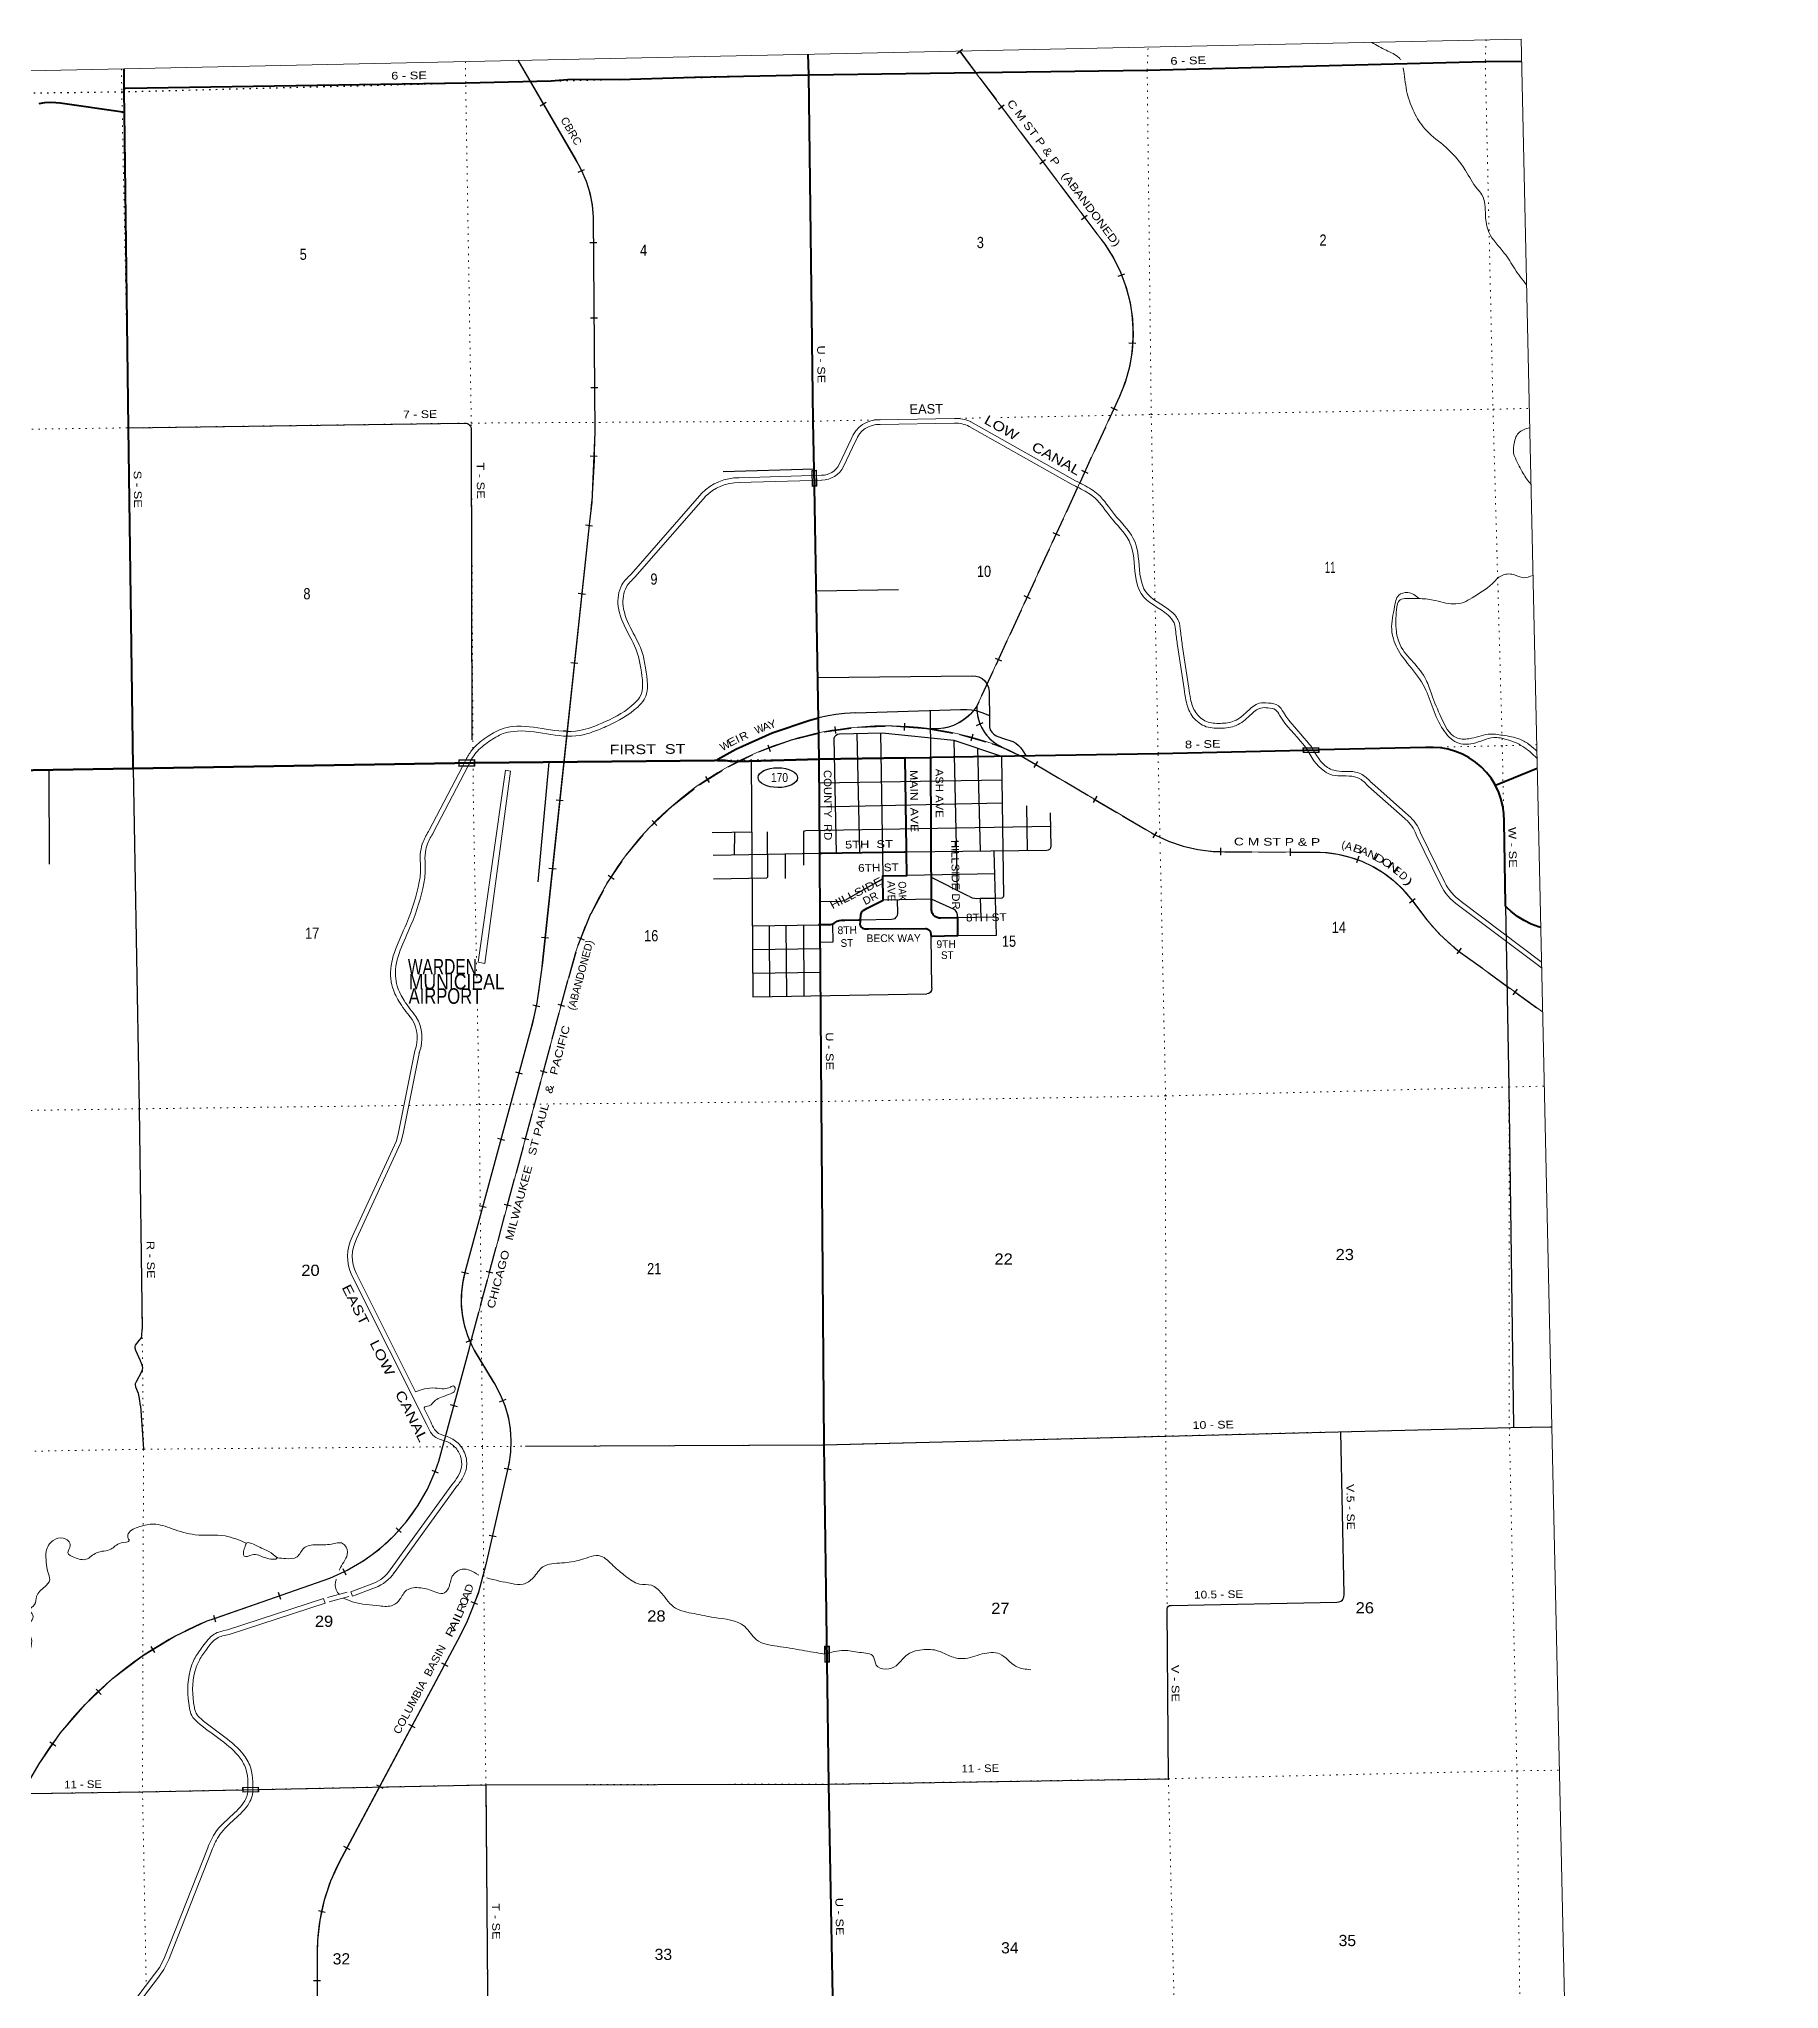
# Model space of a CAD drawing. Header units: feet. Extents: x 250644 to 505285, y -364975 to -177792.
# Drawn here: x 478097 to 505285, y -208247 to -177792 of the extents above; entities that cross this region are included whole.
import ezdxf
from ezdxf.enums import TextEntityAlignment as Align

# ---------------------------------------------------------------- set-up
doc = ezdxf.new("R2010")
doc.units = ezdxf.units.FT
doc.header["$LTSCALE"] = 70
doc.linetypes.add('DOTTED', pattern=[1.5, 0.3, -1.2])
doc.linetypes.add('LONG_DASHED', pattern=[7.5, 6, -1.5])
for name, color, linetype, lineweight in [('17', 7, 'Continuous', 25), ('23', 7, 'Continuous', 70), ('26', 7, 'Continuous', 40), ('29', 7, 'Continuous', 25), ('31', 7, 'Continuous', 13), ('34', 7, 'Continuous', 25), ('36', 7, 'Continuous', 13), ('39', 7, 'Continuous', 13), ('4', 7, 'Continuous', 13), ('59', 7, 'Continuous', 13), ('6', 7, 'DOTTED', 25), ('61', 7, 'Continuous', 13), ('63', 7, 'Continuous', 25), ('7', 7, 'DOTTED', 13)]:
    doc.layers.add(name, color=color, linetype=linetype, lineweight=lineweight)
for name, color, linetype in [('27', 7, 'Continuous'), ('30', 7, 'Continuous'), ('41', 7, 'Continuous')]:
    doc.layers.add(name, color=color, linetype=linetype)

msp = doc.modelspace()

# ---------------------------------------------------------------- linework, layer by layer
at = {"layer": '17'}
msp.add_ellipse((489641.3, -189328), major_axis=(309.24, -1), ratio=0.500121, dxfattribs=at)
at = {"layer": '23'}
msp.add_line((490287.31, -189040.78), (491629.63, -189018.32), dxfattribs=at)
for points in [[(479569.21, -189186.02), (484907.62, -189098.5), (488652.28, -189058.01), (488687.86, -189057.63)], [(488687.86, -189057.63), (488702.28, -189058.22), (488816.47, -189062.86), (488897.73, -189073.18), (488988.96, -189077.44), (489009.45, -189077.08), (490287.31, -189040.78)], [(472205.32, -189310.73), (472230.69, -189310.27), (474248.74, -189273.74), (479569.21, -189186.02)]]:
    msp.add_lwpolyline(points, dxfattribs=at)
at = {"layer": '26'}
for p, q in [((490128.39, -178351.57), (490115, -178031.05)), ((479429.25, -178562.58), (479430, -178257.05)), ((490287.31, -189040.78), (490213.68, -184779.03)), ((490297.28, -190509.43), (490287.31, -189040.78))]:
    msp.add_line(p, q, dxfattribs=at)
for points in [[(490128.39, -178351.57), (490136.42, -178351.41), (495413.01, -178276.93), (500696.16, -178143.83), (501260.81, -178138.22)], [(479429.25, -178562.58), (479455.8, -178562.17), (484764.69, -178478.77), (486100.5, -178443.59), (486415.24, -178420.67), (487165.92, -178422.4), (488172.62, -178394.71), (488342.13, -178387.79), (490128.39, -178351.57)], [(490213.95, -184779.49), (490196.41, -183760.99), (490128.39, -178351.62), (490128.39, -178351.57)], [(479432.99, -178938.08), (479429.07, -178638.69), (479429.25, -178562.58)], [(479432.99, -178938.08), (479407.53, -178934.49), (478428.78, -178796.49), (478362.2, -178787.17), (478273.07, -178782.94), (478184, -178788.06), (478095.94, -178802.46)], [(479569.21, -189186.02), (479568.87, -189161.02), (479497.39, -183865.42), (479432.99, -178938.08)], [(488687.86, -189057.63), (488702.28, -189040.7), (488985.56, -188883.61), (489551.25, -188628.1), (490140.55, -188433.12), (490275.88, -188393.77), (490275.87, -188393.32)], [(490931.33, -191548.88), (490925.49, -191612.14), (490927.46, -191639.24), (490940.83, -191660.52), (490965.03, -191676.42), (491000.08, -191687.96), (491058.92, -191691.62), (491949.31, -191685.58), (491958.45, -191686.28), (491967.47, -191687.94), (491976.26, -191690.53), (491984.74, -191694.02), (491992.8, -191698.38), (492000.36, -191703.56), (492007.34, -191709.51), (492013.67, -191716.14), (492019.26, -191723.41), (492024.06, -191731.22), (492028.02, -191739.48), (492028.95, -191741.81), (492033.03, -191776.88), (492035.93, -191801.87), (492060.48, -191801.51), (492431.36, -191796.09), (492456.39, -191795.73), (492455.95, -191768.74), (492452.25, -191541.36), (492451.84, -191516.27), (492426.84, -191516.72), (492188.49, -191520.98), (492187.44, -191521.07), (492173.56, -191521.46), (492159.72, -191520.4), (492146.06, -191517.9), (492132.74, -191513.99), (492119.9, -191508.7), (492107.68, -191502.1), (492096.22, -191494.26), (492085.64, -191485.26), (492076.06, -191475.21), (492067.58, -191464.21), (492060.3, -191452.39), (492054.3, -191439.87), (492049.63, -191426.79), (492046.36, -191413.29), (492044.52, -191399.53), (492032.84, -189029.16), (492013.31, -189011.66)], [(491629.63, -189018.32), (492007.72, -189011.76), (492013.31, -189011.66)], [(491650.3, -190482), (491649.76, -190443.57), (491629.63, -189018.32)], [(492013.31, -189011.66), (492057.72, -189010.89), (495583.57, -188949.66), (498098.98, -188895.41)], [(500852.06, -189445.21), (500849.03, -189438.96), (500786.53, -189338.58), (500713.87, -189245.28), (500631.86, -189160.09), (500541.4, -189083.94), (500443.47, -189017.66), (500339.14, -188961.98), (500229.57, -188917.51), (500115.96, -188884.73), (499999.53, -188864.01), (499881.59, -188855.58), (499763.4, -188859.52), (498098.98, -188895.41)], [(500852.06, -189445.21), (500881.7, -189433.27), (501509.07, -189180.54)], [(501562.88, -191666.44), (501526.05, -191655.88), (501411.08, -191614.17), (501301.1, -191560.68), (501197.32, -191495.98), (501100.86, -191420.79), (501037.8, -191360.02), (501013.74, -191336.84), (501010.38, -191310.93), (500989.52, -190010.77), (500989.61, -190006.6), (500985.67, -189888.42), (500969.39, -189771.29), (500940.97, -189656.51), (500900.7, -189545.32), (500852.06, -189445.21)], [(490295.29, -191624.47), (490304.67, -191599.47), (490297.28, -190509.43)], [(490297.28, -190509.43), (490332.33, -190508.77), (491269.98, -190491.08), (491294.69, -190490.3), (491627.29, -190484.79), (491650.3, -190482)], [(490931.33, -191548.88), (490931.42, -191547.87), (490937.59, -191469.95), (490956.14, -191425.25), (490987.77, -191395.58), (491035.41, -191367.29), (491287.12, -191239.81), (491287.97, -191239.8), (491281.42, -190863.59), (491655.58, -190856.31), (491650.46, -190493.57), (491650.3, -190482)], [(490295.29, -191624.47), (490320.29, -191624.01), (490404.23, -191622.48), (490464.54, -191619.27), (490503.1, -191610.38), (490523.85, -191599.5), (490538.68, -191589.61), (490568.75, -191572.07), (490602.42, -191561.39), (490637.72, -191554.73), (490687.96, -191553.73), (490906.33, -191549.38), (490931.33, -191548.88)], [(490411.25, -203144.73), (490364.32, -199750.24), (490323.58, -194386.5), (490305.01, -191649.47), (490295.29, -191624.47)], [(490667.41, -210417.46), (490573.49, -210044.59), (490562.74, -210005.08), (490536.95, -209875.92), (490524.81, -209744.77), (490437.54, -205046.61), (490411.25, -203144.73)]]:
    msp.add_lwpolyline(points, dxfattribs=at)
at = {"layer": '29'}
for p, q in [((479497.39, -183865.42), (484747.89, -183791.7)), ((484852.11, -183888.6), (484861.32, -188736.52)), ((488789.04, -184545.74), (490208.98, -184506.49)), ((490241.34, -186411.2), (491527.04, -186388.5)), ((490264.36, -187765.39), (492677.35, -187739.91)), ((490859.34, -188314.55), (492493.45, -188263.14)), ((492032.72, -189004.16), (492029.2, -188290.77)), ((492949.23, -188367.03), (492950.26, -188447.64)), ((490556.73, -190505.16), (490524.53, -188713.11)), ((490877.49, -188639.92), (490916.53, -190499.19)), ((491247.62, -188630.05), (491281.42, -190863.59)), ((492393.67, -188743.92), (492446.11, -191092.7)), ((486062.04, -189085.74), (485891.08, -190955.99)), ((492764.03, -188869.39), (492801.92, -190475.71)), ((490289.81, -189409.31), (493143.45, -189360.71)), ((490292.36, -189784.11), (493148.02, -189724.18)), ((493526.64, -189766.27), (493535.25, -190462.91)), ((493898.5, -189877.68), (493908.37, -190411.7)), ((489231.38, -190178.05), (488618.05, -190188.71)), ((488963.49, -190184.97), (488960.53, -190534.03)), ((489483.73, -190877.67), (489479.99, -190175.58)), ((488632.83, -190540.46), (490307.33, -190509.24)), ((489754.29, -190520.2), (489756.21, -190901.58)), ((488637.78, -190909.29), (489463.17, -190894.86)), ((491282.52, -190908.63), (490715.23, -191230.36)), ((493032.51, -190829.5), (491659.99, -190856.22)), ((491286.92, -191226.89), (491287.12, -191239.81)), ((492043.02, -191228.44), (491287.97, -191239.8)), ((492045.99, -191227.97), (492383.25, -191375.56)), ((492805.09, -191212.17), (493041.1, -191208.86)), ((492805.09, -191212.17), (492811.17, -191512.8)), ((490931.33, -191548.88), (491418.98, -191539.18)), ((493049.36, -191505.6), (492454.82, -191516.22)), ((489247.79, -191643.58), (490295.29, -191624.47)), ((489506.42, -191638.86), (489512.11, -192744.89)), ((489766.66, -191634.11), (489776.38, -192740.53)), ((490040.56, -191629.12), (490047.85, -192736.05)), ((492050.25, -192612.34), (492036.31, -191805.1)), ((489244.93, -192013.5), (490306.86, -191996.84)), ((489247.59, -192380.93), (490308.89, -192365.91)), ((479682.05, -199140.13), (479730.68, -199816.67)), ((498489.89, -202087.23), (498440.44, -199544.54)), ((495787.03, -202257.14), (498377.66, -202203.08)), ((485078.98, -205058.76), (485122.19, -210440.57))]:
    msp.add_line(p, q, dxfattribs=at)
for points in [[(484747.89, -183791.7), (484772.79, -183794.26), (484791.83, -183797.93), (484806.5, -183806.72), (484822.61, -183821.39), (484840.2, -183844.85), (484848.27, -183863.17), (484852.11, -183888.6)], [(492677.35, -187739.91), (492737.72, -187743.81), (492781.69, -187754.07), (492832.98, -187781.93), (492875.49, -187818.59), (492907.73, -187864.05), (492932.65, -187919.77), (492942.91, -187982.83), (492944.37, -188059.08), (492948.77, -188358.22)], [(490859.34, -188314.55), (490685.81, -188325.96), (490546.58, -188343.56), (490430.79, -188361.15), (490275.87, -188393.32)], [(492493.45, -188263.14), (492594.08, -188265.84), (492665.9, -188271.71), (492736.25, -188281.97), (492828.59, -188309.83), (492948.77, -188358.22)], [(492948.77, -188358.22), (492950.23, -188535.65), (492960.49, -188579.64), (492983.94, -188617.77), (493014.72, -188650.03), (493054.29, -188676.42), (493152.49, -188713.08), (493315.18, -188762.94), (493362.08, -188787.87), (493401.65, -188824.53), (493435.36, -188858.25), (493472, -188909.58), (493518.9, -188982.9)], [(490524.53, -188713.11), (490534.85, -188685.22), (490552.44, -188663.23), (490574.42, -188650.03), (490603.99, -188643.23)], [(490603.99, -188643.23), (491272.2, -188630.04), (492393.67, -188743.92), (493138.81, -188992.19), (493166.41, -191184.96)], [(489223.6, -189069.89), (489250.26, -192749.21), (491972.46, -192704.3)], [(478253.33, -189214.63), (478256.15, -190681.71), (478258.11, -190679.65)], [(479569.21, -189186.02), (479664.93, -194497.93), (479708.13, -197941.64)], [(490048.84, -190693.54), (490046.21, -190172.16), (490058.98, -190160), (490077.42, -190155.05), (493900.68, -190085.58)], [(491652.54, -190484.37), (491655.06, -190484.34), (493844.61, -190459.38)], [(492460.94, -191795.66), (493056.38, -191786.95), (493023.68, -190475.47)], [(493844.61, -190459.38), (493870.66, -190454.4), (493889.71, -190445.6), (493902.9, -190432.41), (493908.37, -190411.7)], [(489463.17, -190894.86), (489471.53, -190892.87), (489476.66, -190889.93), (489482.15, -190884.07), (489483.73, -190877.67)], [(492637.67, -191186.9), (492610.52, -191173.11), (492045.01, -190889.78)], [(490302.39, -191262.89), (490629.39, -191256.53), (490653.57, -191253.59), (490679.22, -191245.53), (490715.23, -191230.36)], [(491418.98, -191539.18), (491450.87, -191534.41), (491474.32, -191525.61), (491490.45, -191509.48), (491502.17, -191494.82), (491510.96, -191475.76), (491518.29, -191447.9), (491512.73, -191236.42)], [(492637.67, -191186.9), (492676.16, -191202.99), (492714.26, -191211.79), (492750.91, -191213.26), (492805.09, -191212.17)], [(493041.1, -191208.86), (493139.3, -191207.39), (493146.63, -191205.92), (493155.42, -191200.06), (493163.48, -191192.72), (493166.41, -191184.96)], [(492451.84, -191516.27), (492450.45, -191469.88), (492438.72, -191431.75), (492418.2, -191400.95), (492383.25, -191375.56)], [(501010.73, -191332.87), (501065.75, -194160.01), (501136.27, -199460.16), (501139.67, -199475.5)], [(490496.18, -191614.33), (490502.11, -191898.12), (490308.36, -191901.09), (490311.33, -191901.09)], [(492050.25, -192612.34), (492041.54, -192651.79), (492025.41, -192679.65), (492000.5, -192697.25), (491972.46, -192704.3)], [(479682.05, -199140.13), (479667.45, -199023.5), (479649.86, -198947.25), (479608.82, -198846.07), (479602.96, -198803.55), (479605.89, -198788.88), (479620.54, -198756.63), (479699.69, -198612.93), (479715.81, -198571.86), (479718.74, -198546.93), (479714.34, -198522.02), (479685.03, -198434.04), (479611.75, -198275.67), (479600.03, -198237.54), (479598.56, -198214.07), (479605.89, -198193.56), (479661.58, -198117.31), (479696.75, -198076.24), (479701.14, -198067.44), (479705.55, -198043.99), (479708.13, -197941.64)], [(485700.21, -199770.8), (490364.32, -199750.24), (495703.62, -199611.63), (501093.33, -199479.76), (501736.18, -199468.47)], [(498377.66, -202203.08), (498413.96, -202198.12), (498438.88, -202189.32), (498462.33, -202171.72), (498476.98, -202149.73), (498484.31, -202129.2), (498489.89, -202087.23)], [(481530.61, -205130.88), (485078.98, -205058.76), (490437.54, -205046.61), (495744.06, -204963.29), (495722.71, -202313.03)], [(495722.71, -202313.03), (495728.97, -202289.04), (495745.09, -202267.05), (495761.22, -202259.71), (495787.03, -202257.14)], [(477959.72, -205195.05), (479714.82, -205167.79), (481530.61, -205130.88)]]:
    msp.add_lwpolyline(points, dxfattribs=at)
at = {"layer": '31'}
for p, q in [((481279.39, -205098.01), (481529.34, -205092.95)), ((481529.34, -205092.95), (481530.85, -205167.93))]:
    msp.add_line(p, q, dxfattribs=at)
msp.add_lwpolyline([(481530.85, -205167.93), (481280.9, -205172.99), (481279.39, -205098.01)], dxfattribs=at)
msp.add_lwpolyline([(481288.73, -205164.83), (481287.54, -205105.84), (481521.5, -205101.1), (481522.69, -205160.09)], close=True, dxfattribs=at)
at = {"layer": '34', "lineweight": 13}
for p, q in [((485578.37, -178125.31), (486477.55, -179669.33)), ((492482.8, -177984.64), (494748.62, -180999.1)), ((486754.49, -180572.34), (486780.69, -183940.42)), ((494978.57, -183376.51), (492750.82, -188210.07)), ((486697.4, -185334.6), (485961.55, -192220.78)), ((493488.04, -189013.01), (495532.21, -190221.28)), ((496627.88, -190484.31), (498004.74, -190492.04)), ((499533.71, -191219.68), (499782.6, -191546.26)), ((500310.76, -192058.58), (501590.19, -192985.65)), ((484859.06, -198081.08), (486373.21, -192453.85)), ((485429.14, -200090.95), (485080.03, -201616.43)), ((480723.52, -202497.69), (482640.11, -201829.68)), ((484678.4, -202722.77), (482784.1, -206270.87))]:
    msp.add_line(p, q, dxfattribs=at)
at = {"layer": '34'}
for p, q in [((485926.53, -178835.56), (486022.11, -178779.89)), ((486520.63, -179873.79), (486622.44, -179830.57)), ((486702.3, -180973.1), (486812.9, -180972.24)), ((486713.25, -182148.15), (486823.85, -182147.29)), ((486719.08, -183233.92), (486829.69, -183233.06)), ((486710.95, -184302.93), (486821.45, -184307.86)), ((486635.89, -185382.16), (486745.87, -185393.92)), ((486524.56, -186448.58), (486634.54, -186460.33)), ((486406.59, -187527.95), (486516.58, -187539.7)), ((486295.26, -188594.36), (486405.24, -188606.12)), ((486177.3, -189673.73), (486287.28, -189685.48)), ((486065.96, -190740.15), (486175.95, -190751.9)), ((485948, -191819.51), (486057.98, -191831.27)), ((485813.13, -192876.79), (485921.1, -192900.8)), ((485541.28, -193925.2), (485648.04, -193954.14)), ((485263.29, -194960.75), (485370.04, -194989.68)), ((484976.7, -196008.04), (485083.46, -196036.97)), ((484699.03, -197045.72), (484806.79, -197070.66)), ((484773.46, -198142.21), (484875.3, -198099.05)), ((484524.05, -199119.3), (484630.81, -199148.24)), ((485292.78, -199077.59), (485395.31, -199036.09)), ((484235.17, -200143.14), (484336.52, -200187.46)), ((485367.09, -200110.55), (485474.92, -200135.23)), ((483675.82, -201045.88), (483758.52, -201119.34)), ((485130.44, -201156.33), (485238.27, -201181)), ((482846.33, -201677.47), (482892, -201778.21)), ((481833.05, -202051.55), (481869.45, -202156)), ((484845.98, -202194.35), (484948.98, -202234.68)), ((480821.43, -202406.91), (480857.84, -202511.35)), ((479843.44, -202898.83), (479900.79, -202993.42)), ((484387.11, -203154.78), (484484.68, -203206.87)), ((478991.46, -203564.36), (479067.22, -203644.95)), ((483873.43, -204111.38), (483971, -204163.47)), ((478268.22, -204385.96), (478359.08, -204449.04)), ((483370.75, -205058.46), (483468.32, -205110.55)), ((482857.07, -206015.05), (482954.65, -206067.15)), ((482462.3, -207022.77), (482570.33, -207046.55)), ((482386.79, -208114.61), (482497.4, -208114.89))]:
    msp.add_line(p, q, dxfattribs=at)
for points in [[(485579.32, -178124.76), (486478.51, -179668.79), (486571.42, -179836.39), (486646.34, -180012.81), (486702.39, -180196.11), (486738.97, -180384.27), (486755.59, -180572.29), (486781.79, -183940.44), (486733.41, -185024.42), (486698.49, -185334.72), (485962.64, -192220.91), (485876.29, -192844.27), (485801.29, -193181.66), (485772.34, -193291.43), (484757.23, -197036.4), (484718.92, -197201.87), (484698.13, -197370.4), (484695.07, -197540.18), (484709.77, -197709.36), (484742.08, -197876.06), (484791.64, -198038.48), (484857.9, -198194.84), (484898.1, -198272.05), (485194.55, -198761.29), (485218.26, -198799.58), (485305.27, -198962.93), (485374.73, -199134.5), (485425.87, -199312.39), (485458.14, -199494.67), (485471.18, -199679.3), (485464.86, -199864.3), (485439.22, -200047.59), (485430.21, -200091.18), (485081.1, -201616.7), (484957.03, -202067.66), (484786.49, -202503.2), (484679.38, -202723.27), (482785.09, -206271.36), (482654.03, -206560.04), (482553.87, -206860.81), (482485.71, -207170.42), (482450.27, -207485.46), (482445.05, -207697.89), (482437.91, -210523.35)], [(477749.56, -205327.19), (478098.05, -204731.38), (478433.57, -204248.11), (478817.77, -203802.57), (479029.65, -203603.39), (479246.42, -203399.63), (479714.86, -203043.7), (480217.92, -202738.69), (480723.94, -202498.71), (480840.44, -202458.1), (482640.52, -201830.7), (482869.87, -201726.74), (482915.1, -201706.25), (483175.16, -201553.77), (483417.86, -201374.95), (483640.54, -201171.73), (483840.76, -200946.36), (484016.33, -200701.28), (484165.31, -200439.19), (484285.64, -200164.01), (484286.08, -200163), (484290.79, -200150.39), (484343.54, -200003.88), (484821.71, -198239.91), (484850.18, -198122.4)]]:
    msp.add_lwpolyline(points, dxfattribs=at)
at = {"layer": '34', "lineweight": 13}
for points in [[(485800.22, -193181.4), (485771.28, -193291.15), (484756.16, -197036.13)], [(484289.76, -200150.01), (484342.49, -200003.55), (484820.64, -198239.64)], [(484897.14, -198272.59), (485193.61, -198761.86), (485217.31, -198800.13)], [(482443.95, -207697.88), (482436.81, -210523.39), (482454.24, -210736.55), (482483.32, -210933.29), (482525.06, -211153.88), (485868.09, -223921.63)]]:
    msp.add_lwpolyline(points, dxfattribs=at)
for centre, radius, start, end in [((484925.61, -180639.26), 1830.1, 2.09553, 32.0045), ((492791.26, -182388.25), 2400.21, 335.68582, 35.36344), ((476415.39, -184020.76), 10365.61, 352.71819, 0.4441), ((492101.25, -187800.7), 767.8, 264.76659, 327.77984), ((493427.98, -188236.19), 677.67, 177.79124, 244.55713), ((491332.16, -193610.06), 5091.95, 69.07222, 166.87564), ((491333.52, -193143.8), 4658.9, 62.45448, 67.03919), ((496595.01, -188207.65), 2276.89, 242.17463, 270.82706), ((498057.51, -192351.36), 1860.07, 37.47442, 91.62583), ((502062.73, -189724.04), 2918.81, 218.63096, 233.11342), ((479971.88, -191708.71), 6011.52, 345.81947, 355.11354), ((486316.41, -197484.5), 1623.4, 163.96698, 209.04246), ((483703.1, -199711.41), 1767.27, 347.59853, 31.04046), ((481590.42, -199148.83), 2879.03, 291.38293, 339.6503), ((480716.33, -200658.36), 4467.64, 332.4786, 347.61699), ((482876.38, -207690.75), 5621.62, 112.51716, 148.22864), ((485473.54, -207665.99), 3029.76, 152.58251, 180.60317)]:
    msp.add_arc(centre, radius, start, end, dxfattribs=at)
at = {"layer": '36'}
msp.add_lwpolyline([(485384.1, -189210.98), (485462.95, -189229.06), (485066.19, -192228.24), (484959.17, -192208.89)], close=True, dxfattribs=at)
at = {"layer": '39'}
for p, q in [((491240.91, -183738.4), (492400.14, -183718.24)), ((491242.21, -183813.39), (492403.56, -183793.19)), ((492633.82, -183842.95), (494258.59, -184758.46)), ((490601.17, -184435.36), (490788.97, -184041.42)), ((490668.87, -184467.63), (490856.67, -184073.69)), ((487350.91, -186150.03), (488453.59, -184886.78)), ((487407.41, -186199.35), (488510.09, -184936.1)), ((495886.69, -187265.58), (495990.71, -187942.41)), ((495960.82, -187254.19), (496064.84, -187931.02)), ((484261.48, -190182.18), (484798.12, -189152.07)), ((498921.73, -189411.42), (499494.91, -189917.77)), ((498872.08, -189467.63), (499445.26, -189973.98)), ((499618.41, -190221.18), (499995.14, -190996.69)), ((499685.87, -190188.41), (500062.6, -190963.92)), ((500275.26, -191322.75), (501526.3, -192263.33)), ((500320.33, -191262.8), (501571.37, -192203.38)), ((501526.3, -192263.33), (501575.71, -192300)), ((484152.4, -199423.91), (482984.39, -197100.91)), ((483982.78, -198919.59), (483051.4, -197067.22)), ((484219.41, -199390.22), (484119.27, -199191.05)), ((483585.55, -201701.4), (484548.96, -200372.53)), ((483646.27, -201745.42), (484609.68, -200416.55)), ((482968.75, -202042.97), (483326.73, -201907.37)), ((482543.28, -202148.9), (481043.79, -202637.1)), ((482543.28, -202148.9), (482566.5, -202220.22)), ((482968.75, -202042.97), (482995.32, -202113.11)), ((482995.32, -202113.11), (483353.3, -201977.51)), ((482566.5, -202220.22), (481067.01, -202708.42))]:
    msp.add_line(p, q, dxfattribs=at)
at = {"layer": '39', "linetype": 'LONG_DASHED'}
for p, q in [((482606.02, -202133.11), (482912.51, -202050.43)), ((482631.85, -202198.56), (482938.34, -202115.88))]:
    msp.add_line(p, q, dxfattribs=at)
at = {"layer": '39'}
for points in [[(492654.65, -183768.65), (492655.46, -183769.06), (494295.41, -184693.12)], [(489036.86, -184643.34), (490172.11, -184610.56), (490326.03, -184606.11)], [(489039.03, -184718.31), (490173.02, -184685.56), (490328.2, -184681.08)], [(484194.96, -190147.53), (484713.08, -189152.97), (484776.24, -189031.73)], [(482991.77, -196498.29), (483681.69, -195000.77), (483716.6, -194870.87), (483969.38, -193593.32)], [(483059.89, -196529.67), (483752.47, -195026.38), (483789.68, -194887.9), (484042.95, -193607.88)], [(480733.62, -206039.44), (480057.48, -207756.53), (479984.8, -207903.55), (479903.17, -208014.52), (479170.6, -208980.24)], [(480803.4, -206066.92), (480126.11, -207786.94), (480049.12, -207942.69), (479963.26, -208059.41), (479230.35, -209025.57)]]:
    msp.add_lwpolyline(points, dxfattribs=at)
for centre, radius, start, end in [((491216.28, -184190.2), 452.47, 86.87981, 160.80289), ((491216.28, -184190.2), 377.47, 86.87981, 160.80289), ((492422.54, -184272.46), 554.68, 65.17071, 92.31475), ((492421.31, -184268.67), 475.81, 63.473, 92.1384), ((490327, -184300.63), 380.48, 269.81735, 333.82956), ((490327, -184300.63), 305.48, 269.81735, 333.82956), ((489038.41, -185467.52), 824.18, 90.10788, 135.20061), ((489038.41, -185467.52), 749.18, 90.10788, 135.20061), ((499058.58, -190428.33), 596.6, 20.93012, 49.48245), ((499058.58, -190428.33), 671.6, 20.93012, 49.48245), ((500781.76, -190604.34), 879.05, 206.56522, 234.97844), ((500781.76, -190604.34), 804.05, 206.56522, 234.97844), ((483439.12, -193392.88), 641.88, 339.29346, 30.41804), ((483439.12, -193392.88), 566.88, 339.29346, 30.41804), ((483599.42, -196807.09), 681.61, 153.06122, 205.5355), ((483599.42, -196807.09), 606.61, 153.06122, 205.5355), ((483128.58, -201392.77), 551.43, 291.05997, 325.96586), ((483128.58, -201392.77), 626.43, 291.05997, 325.96586)]:
    msp.add_arc(centre, radius, start, end, dxfattribs=at)
for points in [[(498922.99, -177846.08), (499148.01, -177968.96), (499347.91, -178084.62), (499376.63, -178115.92)], [(499413.21, -178242.1), (499421.49, -178292.28), (499476.58, -178643.51), (499584.48, -178936.92), (499749.77, -179194.56), (500037.54, -179446.96), (500387.33, -179846.86), (500569.4, -180132.27), (500644.15, -180227.04), (500698.43, -180546.05), (500751.28, -180808.66), (500992.67, -181134.83), (501157.76, -181384.42), (501339.17, -181631.8)], [(501390.25, -183862.51), (501214.31, -183946.43), (501142.7, -184135.74), (501146.76, -184296.86), (501165.95, -184340.69), (501288.55, -184579.3), (501406.97, -184746.99)], [(494259.8, -184759.13), (494500.39, -184888.9), (494595.12, -184959.88), (494842.69, -185263.4), (495129.04, -185629.14), (495178.39, -185764.27), (495254.53, -186304.23), (495317.01, -186452.32), (495741.27, -186792.21), (495832.93, -186911.17), (495859.98, -187053.04), (495886.4, -187263.53)], [(494295.41, -184693.12), (494540.9, -184825.54), (494647.44, -184905.36), (494901.28, -185216.58), (495195.41, -185592.26), (495251.55, -185745.97), (495327.43, -186284.08), (495378.73, -186405.66), (495795.19, -186739.31), (495903.25, -186879.56), (495934.1, -187041.33), (495960.82, -187254.19)], [(484776.24, -189031.73), (484870.3, -188887.19), (485084.73, -188702.18), (485324.59, -188568.9), (485498.49, -188530.06), (486543.31, -188593.23), (486722.98, -188544.16), (486949.79, -188451.53), (487402.94, -188167.52), (487479.1, -188078.86), (487499.71, -187620.83), (487456.27, -187412.38), (487147.71, -186654.69), (487205.52, -186316.6), (487350.91, -186150.03)], [(484798.12, -189152.07), (484927.35, -188937.02), (485127.89, -188764), (485351.53, -188639.73), (485504.52, -188605.56), (486551.13, -188668.84), (486747.13, -188615.31), (486984.14, -188518.52), (487452.41, -188225.03), (487552.86, -188108.09), (487575.06, -187614.77), (487528.3, -187390.41), (487225.25, -186646.23), (487275.89, -186350.03), (487407.41, -186199.35)], [(501439.19, -186169.46), (501293.37, -186205.55), (501137.38, -186157.26), (500946.85, -186174.37), (500805.27, -186299.02), (500489.2, -186518.95), (500354.33, -186591.03), (500198.16, -186615.29), (499883.07, -186555.07), (499653.31, -186530.89), (499466.39, -186531.78), (499363.66, -186550.33), (499309.96, -186705.19), (499306.43, -187043.86), (499363.99, -187253.95), (499569.81, -187524.63), (499771.82, -187803.47), (499858.06, -188034.98), (500007.71, -188389.77), (500238.7, -188702.11), (500440.19, -188720.98), (500741.93, -188650.56), (500967.47, -188666.79), (501234.35, -188728.28), (501391.41, -188818.87), (501499.66, -188915.04)], [(499663.65, -186531.75), (499484.09, -186436.6), (499342.49, -186480.63), (499278.56, -186655.63), (499233.26, -187011.53), (499319.11, -187307.53), (499508.81, -187576.62), (499748.7, -187922.99), (499879.67, -188254.08), (500038.6, -188578.4), (500252.74, -188780.34), (500504.34, -188793.86), (500827.67, -188702.72), (501027.4, -188731.72), (501283.45, -188841.86), (501502.59, -189025.21)], [(495990.71, -187942.41), (496017.91, -188119.38), (496109.56, -188356.56), (496307.23, -188521.42), (496558, -188556.58), (496802.92, -188513.58), (497023.14, -188353.19), (497187.89, -188240.79), (497297.59, -188237.9), (497419.92, -188270.61), (497481.79, -188352.93), (497850.14, -188807), (497892.05, -188859.44)], [(496064.84, -187931.02), (496090.8, -188099.94), (496172.52, -188311.41), (496338.83, -188450.12), (496556.69, -188480.66), (496772.82, -188442.72), (496979.92, -188291.89), (497163.85, -188166.4), (497306.47, -188162.64), (497464.32, -188204.84), (497540.91, -188306.76), (497908.72, -188760.16), (497986.73, -188858.72)], [(497890.9, -188857.98), (498182.4, -189228.51), (498308.44, -189287.62), (498653.65, -189315.11), (498734.39, -189346), (498872.08, -189467.63)], [(497986.73, -188858.72), (498230.32, -189168.14), (498327.96, -189213.94), (498670.36, -189241.2), (498773.87, -189280.8), (498921.73, -189411.42)], [(483929.45, -193107.89), (483740, -192848.87), (483623.38, -192608.09), (483590.48, -192419.51), (483837.5, -191610.63), (484038.03, -190956.69), (484053.73, -190861.55), (484060.2, -190480.49), (484098.68, -190332.35), (484194.96, -190147.53)], [(483989.99, -193063.61), (483804.54, -192810.07), (483695.46, -192584.85), (483667.44, -192424.28), (483909.22, -191632.58), (484111.21, -190973.87), (484128.63, -190868.33), (484135.04, -190490.7), (484169.13, -190359.45), (484261.48, -190182.18)], [(483987.82, -198918.33), (484123.32, -198873.67), (484289.84, -198861.23), (484428.8, -198871.67), (484524.66, -198846.98), (484578.49, -198829.44), (484596.39, -198901.52), (484527.25, -198949.69), (484387.96, -199005.76), (484290.65, -199052.66), (484192.29, -199137.88), (484116.67, -199168.09), (484119.27, -199191.05)], [(484548.96, -200372.53), (484643.97, -200241.48), (484698.61, -200096.96), (484682.15, -199922.06), (484573.58, -199761.67), (484418.73, -199679.09), (484299, -199633.88), (484216.51, -199551.41), (484152.4, -199423.91)], [(484609.68, -200416.55), (484710.58, -200277.38), (484774.91, -200107.23), (484755.02, -199895.92), (484625.27, -199704.24), (484449.75, -199610.64), (484340.6, -199569.42), (484278.09, -199506.92), (484219.41, -199390.22)], [(481340.9, -201283.5), (481005.05, -201171.67), (480538.21, -201151.72), (480178.07, -201058.42), (479888.79, -200985.43), (479672.71, -201025.38), (479492.6, -201136.93), (479485.99, -201193.54), (479507.29, -201241.34), (479381.66, -201280.93), (479217.32, -201379.98), (478997.57, -201434.13), (478833.28, -201535.2), (478651.69, -201507.73), (478549.32, -201433.85), (478586.7, -201322.02), (478475.18, -201204.04), (478317.35, -201242.45), (478209.03, -201410.56), (478211.49, -201587.85), (478235.23, -201732.33), (478264.49, -201856.51), (478186.83, -201965.36), (478059.97, -202115.83), (478027.01, -202243.66), (477954.72, -202326.18), (478003, -202407.53), (477973.25, -202503.04), (477895.03, -202589.74), (477962.92, -202731.04), (477977.02, -202891.9), (477915.51, -203082.96), (477784.14, -203294), (477692.75, -203336.71), (477537.62, -203322.66), (477347.71, -203363.94), (477244.73, -203425.09), (477117.68, -203648.11), (476902.79, -203815), (476664.64, -203776.93), (476289.52, -203647.75), (475989.79, -203558.91), (475880.85, -203702.85), (475783.72, -203836.41), (475672.75, -203899.79), (475557.54, -203874.61), (475462.01, -203992), (475396.42, -204181.15), (475259.39, -204247.24), (475121.98, -204377.82), (475053.27, -204522.72), (475123.85, -204611.55), (475183.22, -204654.32), (475104.47, -204799.49), (475110.29, -204950.48), (475081.29, -205076.2), (474916.27, -205227.66), (474853.94, -205227.29), (474689.66, -205169.14), (474571.3, -205178.3), (474566.01, -205287.27), (474544.34, -205384.58), (474576.12, -205528.84), (474645.35, -205643.91), (474583.51, -205742.28), (474423.08, -205837.19), (474303.13, -206102.34), (474129.18, -206298.38), (474021.26, -206482.6), (474046.1, -206590.78), (474094.89, -206692.27), (474014.61, -206777.02), (473887.12, -206822.7), (473804.9, -206990.12), (473826.79, -207140.69), (473733.47, -207266.08), (473624.43, -207406), (473638.23, -207554.77), (473638.96, -207663.58), (473571.43, -207695.59), (473432.24, -207755.68), (473326.86, -207881.39), (473359.53, -207981.3), (473502.86, -208005.74), (473606.38, -208045.33), (473593, -208152.5), (473498.15, -208217.47), (473199.35, -208404.71), (472729.39, -208739.54), (472599.33, -208763.12), (472501.87, -208803.97)], [(481821.71, -201512.92), (481690.61, -201415.61), (481491.27, -201322.1), (481337.59, -201285.85), (481313.05, -201348.97), (481291.17, -201438.22), (481304.4, -201484.22), (481428.58, -201466.84), (481624.65, -201510.05), (481753.92, -201534.86), (481809.96, -201525.32), (481819.75, -201514.99)], [(482792.89, -201706.64), (482808.5, -201666.3), (482917.01, -201425.63), (482841.14, -201286.55), (482668.54, -201297.14), (482425.64, -201309.59), (482239.94, -201358.82), (482128.84, -201496.77), (481954.69, -201525.54), (481823.02, -201513.45)], [(490370.66, -203017.29), (490021, -202955.59), (489633.5, -202893.25), (489307.3, -202790.99), (489125.25, -202586.2), (488645.27, -202443.66), (488332.18, -202383.38), (488042.6, -202298.3), (487827.75, -202068.17), (487665.76, -201941.44), (487478.33, -201922.19), (487262.16, -201798.9), (487071.13, -201636.66), (486872.32, -201484.7), (486570.22, -201541.02), (486267.97, -201591.31), (485972.04, -201653.51), (485817.57, -201824.85), (485661.26, -201923.69), (485484.14, -201914.25), (485095.97, -201825.72), (485095.87, -201825.69)], [(482785.53, -202082.78), (482776.52, -202072.22), (482728.02, -201902.19), (482743.12, -201845.07)], [(484967.44, -201780.98), (484708.64, -201690.82), (484554.65, -201801.69), (484494.99, -201986.65), (484408.64, -202069.54), (484281.33, -202042.66), (484062.71, -201981.92), (483840.55, -202020.01), (483735.53, -202159.82), (483627.33, -202253.36), (483416.52, -202262.94), (483010.98, -202203.09), (482852.08, -202141.13)], [(481043.79, -202637.1), (480832.67, -202705.84), (480658.46, -202891.81), (480536.43, -203074.39), (480459, -203271.92), (480449.67, -203858.62), (480484.8, -203976.6), (480577.94, -204082.98), (481208.13, -204602.46), (481317, -204774.93), (481361.24, -205172.01)], [(481067.01, -202708.42), (480874.22, -202771.19), (480717.4, -202938.6), (480603.29, -203109.32), (480533.77, -203286.67), (480524.84, -203848.28), (480552.01, -203939.51), (480630.35, -204028.99), (481265.13, -204552.25), (481390.29, -204750.53), (481440.17, -205169.06)], [(493594.57, -203260.51), (493366.11, -203208.08), (493107.93, -203013.35), (492834.59, -203014.5), (492538.92, -203086.78), (492334.92, -203047.82), (492154.01, -202967.94), (491896.23, -202948.53), (491645.26, -203039.78), (491490.43, -203197.02), (491328.99, -203251.66), (491178.61, -203187.1), (491137.2, -203059.21), (490918.38, -202990.4), (490676.36, -202958.49), (490370.65, -203017.29)], [(481361.24, -205172.01), (481352.28, -205217.37), (481312.33, -205307.1), (480862.2, -205790.54), (480733.62, -206039.44)], [(481440.17, -205169.06), (481428.56, -205230.44), (481375.75, -205349.04), (480924.11, -205834.11), (480800.25, -206073.86)]]:
    msp.add_spline(points, degree=3, dxfattribs=at)
at = {"layer": '4'}
msp.add_lwpolyline([(250643.67, -181929.51), (281972.62, -181563.19), (313301.03, -181153.78), (344628.85, -180701.28), (375956.02, -180205.69), (407282.48, -179667), (438608.16, -179085.23), (469933.03, -178460.36), (501256.99, -177792.42), (505285.47, -360804.74), (473709.75, -361478.06), (442133.15, -362107.94), (410555.7, -362694.39), (378977.49, -363237.41), (347398.55, -363736.98), (315818.96, -364193.12), (284238.76, -364605.82), (252658.03, -364975.08)], close=True, dxfattribs=at)
msp.add_lwpolyline([(250643.67, -181929.51), (281972.62, -181563.19), (313301.03, -181153.78), (344628.85, -180701.28), (375956.02, -180205.69), (407282.48, -179667), (438608.16, -179085.23), (469933.03, -178460.36), (501256.99, -177792.42), (505285.47, -360804.74), (473709.75, -361478.06), (442133.15, -362107.94), (410555.7, -362694.39), (378977.49, -363237.41), (347398.55, -363736.98), (315818.96, -364193.12), (284238.76, -364605.82), (252658.03, -364975.08)], close=True, dxfattribs=at)
at = {"layer": '59'}
for points in [[(484654.9, -189048.96), (484904.86, -189044.87), (484906.58, -189149.86), (484656.61, -189153.95)], [(484896.99, -189052.99), (484663.02, -189056.82), (484664.47, -189145.82), (484898.45, -189141.99)]]:
    msp.add_lwpolyline(points, close=True, dxfattribs=at)
at = {"layer": '6'}
msp.add_lwpolyline([(469942.43, -178768.57), (474130.47, -178682.26), (479391.19, -178616.26), (484764.69, -178478.77), (490128.39, -178351.62), (495413.01, -178276.93), (500696.16, -178143.83), (501262.03, -178139.47)], dxfattribs=at)
at = {"layer": '61'}
for p, q in [((490247.54, -184527.97), (490251.11, -184777.95)), ((490251.11, -184777.95), (490176.12, -184779.02)), ((497847.44, -188861.95), (498097.41, -188858.02)), ((498097.41, -188858.02), (498098.58, -188933.01)), ((490371.62, -202893.65), (490446.62, -202893.04)), ((490373.66, -203143.64), (490371.62, -202893.65))]:
    msp.add_line(p, q, dxfattribs=at)
for points in [[(490176.12, -184779.02), (490172.55, -184529.04), (490247.54, -184527.97)], [(498098.58, -188933.01), (497848.61, -188936.94), (497847.44, -188861.95)], [(490446.62, -202893.04), (490448.66, -203143.03), (490373.66, -203143.64)]]:
    msp.add_lwpolyline(points, dxfattribs=at)
for points in [[(490184, -184770.91), (490180.65, -184536.92), (490239.65, -184536.07), (490243, -184770.06)], [(497856.47, -188928.81), (497855.55, -188869.81), (498089.53, -188866.14), (498090.45, -188925.14)], [(490381.58, -203135.57), (490379.68, -202901.57), (490438.69, -202901.09), (490440.59, -203135.09)]]:
    msp.add_lwpolyline(points, close=True, dxfattribs=at)
at = {"layer": '63'}
for p, q in [((492440.69, -178017.66), (492529.11, -177951.21)), ((493091, -178887.18), (493179.42, -178820.72)), ((493737.32, -179742.7), (493825.73, -179676.24)), ((494387.62, -180612.21), (494476.04, -180545.75)), ((494959.67, -181495.88), (495063.37, -181457.39)), ((495127.43, -182535.52), (495237.82, -182542.54)), ((494844.1, -183540.46), (494944.55, -183586.76)), ((494387.25, -184525.46), (494487.7, -184571.76)), ((493940.82, -185500.31), (494041.27, -185546.61)), ((493483.96, -186485.32), (493584.42, -186531.62)), ((493037.53, -187460.17), (493137.99, -187506.47)), ((491623.28, -188479.23), (491615.33, -188589.56)), ((492748.22, -188512.2), (492848.64, -188465.82)), ((489486.71, -188813.27), (489524.31, -188917.29)), ((490530.17, -188530.96), (490545.33, -188640.52)), ((492690.4, -188651.11), (492659.68, -188757.37)), ((493699.43, -189075.81), (493643.14, -189171.03)), ((488511.52, -189310.03), (488569.93, -189403.96)), ((494623.78, -189619.14), (494567.5, -189714.36)), ((487676.44, -189996.64), (487753.1, -190076.38)), ((495557.17, -190173.88), (495500.88, -190269.1)), ((496560.81, -190426.43), (496557.91, -190537)), ((497645.39, -190436.52), (497644.77, -190547.13)), ((498721.69, -190556.42), (498684.99, -190660.76)), ((486991.78, -190850.62), (487083.34, -190912.67)), ((499601.21, -191219.99), (499513.23, -191287.03)), ((486512.97, -191820.1), (486615.44, -191861.76)), ((500318.08, -191993), (500249.79, -192080.01)), ((501193.26, -192631.97), (501128.36, -192721.54)), ((486203.88, -192867.2), (486310.69, -192895.94)), ((485927.81, -193903.26), (486034.62, -193932)), ((485643.16, -194951.08), (485749.97, -194979.82)), ((485367.09, -195987.14), (485473.9, -196015.88)), ((485082.44, -197034.96), (485189.25, -197063.7))]:
    msp.add_line(p, q, dxfattribs=at)
at = {"layer": '63', "linetype": 'LONG_DASHED'}
for points in [[(492483.68, -177983.98), (494749.53, -180998.47), (494884.06, -181210.77), (494995.68, -181435.98), (495083.14, -181671.62), (495145.49, -181915.11), (495182.06, -182163.8), (495192.42, -182414.93), (495176.47, -182665.78), (495134.39, -182913.58), (495066.65, -183155.62), (494979.58, -183376.94), (492751.92, -188210.3), (492752.9, -188280.93), (492761.28, -188351.24), (492776.95, -188420.3), (492799.76, -188487.35), (492829.45, -188551.64), (492865.72, -188612.48), (492908.13, -188669.19), (492956.23, -188721.15), (493009.51, -188767.8), (493067.37, -188808.64), (493129.21, -188843.2), (493137.33, -188847.14)], [(492749.92, -188209.44), (492703.6, -188275.05), (492650.72, -188335.41), (492591.82, -188389.91), (492527.54, -188437.96), (492458.6, -188479.04), (492385.73, -188512.67), (492309.75, -188538.51), (492231.48, -188556.25), (492151.8, -188565.73), (492071.54, -188566.82), (492031.29, -188564.2)], [(484850.18, -198122.4), (484859.45, -198084.14), (484860.13, -198081.35), (485420.09, -196000.27), (485980.82, -193916.39), (486374.27, -192454.15), (486522.27, -191942.19), (486563.97, -191839.64), (486722.96, -191448.56), (486974.15, -190978.61), (487273.09, -190537.48), (487616.49, -190130.02), (487715.07, -190035.24), (488000.61, -189760.69), (488421.23, -189433.54), (488873.74, -189152.14), (489353.19, -188919.59), (489506.3, -188864.23), (489854.32, -188738.42), (490371.64, -188610.64), (490899.48, -188537.63), (491432.07, -188520.18), (491620.45, -188533.77), (491963.56, -188558.51), (492488.13, -188652.18), (493000.06, -188800.19), (493150.54, -188855.03), (493487.52, -189013.98), (493672.59, -189123.37), (495530.33, -190221.45), (495531.7, -190222.26), (495748.1, -190322.36), (495973.79, -190399.31), (496206.28, -190452.24), (496443.03, -190480.57), (496627.86, -190485.41), (497646.18, -190491.13), (498004.72, -190493.14), (498199.3, -190497.81), (498392.27, -190522.78), (498581.58, -190567.79), (498765.14, -190632.34), (498940.95, -190715.73), (499107.08, -190817.03), (499261.71, -190935.14), (499403.15, -191068.77), (499529.87, -191216.48), (499532.84, -191220.35), (499558.45, -191253.96), (499781.75, -191546.96), (499984.79, -191775.39), (500210.58, -191981.35), (500310.1, -192059.46), (501162.11, -192676.83), (501589.54, -192986.54)]]:
    msp.add_lwpolyline(points, dxfattribs=at)
at = {"layer": '7'}
for p, q in [((492470.12, -183716.73), (492834.44, -183709.64)), ((490213.95, -184779.49), (490240.77, -186337.19)), ((501499.79, -188812.57), (501388.92, -188816.2)), ((484863.45, -189045), (484863.44, -189038.12)), ((484880.76, -189529.09), (484878.21, -189014.37)), ((493516.15, -188985.23), (492013.3, -189011.09)), ((484937.48, -192451.73), (484880.76, -189529.09)), ((479714.82, -205167.79), (479772.65, -208183.62))]:
    msp.add_line(p, q, dxfattribs=at)
for points in [[(500710.22, -177799.04), (500696.16, -178143.83), (500816.97, -183573.98), (500956.96, -188663.57)], [(484877.51, -188872.63), (484852.37, -183790.89), (484764.34, -178478.58), (484762.24, -178134.59)], [(490115, -178031.05), (490128.39, -178351.62), (490196.41, -183760.99), (490209.61, -184527.59)], [(495534.84, -186545.67), (495476.31, -183658.21), (495413.01, -178276.93), (495427.74, -177910.01)], [(479385.52, -178258.11), (479391.19, -178616.26), (479497.39, -183865.42), (479569.21, -189186.02), (479666.99, -194499.89), (479730.68, -199816.67), (479714.82, -205167.79)], [(493127.3, -183703.94), (495476.31, -183658.21), (500816.97, -183573.98), (501383.69, -183562.42)], [(470049.43, -184039.8), (474204.64, -183936.29), (479497.39, -183865.42), (484852.37, -183790.89), (490196.41, -183760.99), (491161.87, -183742.2)], [(495614.24, -190354.44), (495583.57, -188949.66), (495536.81, -186642.92)], [(490275.53, -188356.56), (490287.31, -189040.78), (490323.58, -194386.5), (490364.32, -199750.24), (490407.75, -202891.91)], [(500958.44, -188717.41), (500961.54, -188830.19), (501019.34, -191786.35)], [(484654.41, -189102.42), (479569.21, -189186.02), (474240.65, -189271.94), (470159.12, -189348.94)], [(492013.3, -189011.09), (490287.31, -189040.78), (484906.71, -189098.52)], [(498098.98, -188895.41), (495583.57, -188949.66), (493516.15, -188985.23)], [(501248.64, -188820.79), (500961.54, -188830.19), (498099.88, -188893.76)], [(495881.48, -210334.55), (495744.06, -204963.29), (495703.62, -199611.63), (495700.35, -194299.3), (495616.05, -190437.49)], [(501021.24, -191883.63), (501065.75, -194160.01), (501071.23, -199480.34), (501190.22, -204837.99), (501257.13, -210203.05)], [(485122.19, -210440.57), (485078.98, -205058.76), (485026.15, -199773.94), (484975.97, -194434.63), (484945.19, -192848.71)], [(483878.31, -194448.12), (484975.97, -194434.63), (490323.58, -194386.5), (495700.35, -194299.3), (501065.75, -194160.01), (501616.36, -194145.86)], [(470268.82, -194652.68), (474294.04, -194578.92), (479666.99, -194499.89), (483797.79, -194449.11)], [(501736.18, -199468.47), (501071.23, -199480.34), (495703.62, -199611.63), (490364.32, -199750.24), (485026.15, -199773.94), (484697.9, -199776.59)], [(484588.53, -199777.47), (479730.68, -199816.67), (474332.01, -199912.5), (470373.1, -199991.63)], [(490411.25, -203145.2), (490437.54, -205046.61), (490536.74, -210416.87)], [(481530.59, -205130.89), (485078.98, -205058.76), (490437.54, -205046.61), (495744.06, -204963.29), (501190.22, -204837.99), (501850.41, -204830.1)], [(470482.8, -205257.44), (474406.3, -205251.17), (479714.82, -205167.79), (481277.82, -205136.02)]]:
    msp.add_lwpolyline(points, dxfattribs=at)

# ---------------------------------------------------------------- texts
at = {"layer": '17', "width": 1.25}
msp.add_text('FIRST  ST', height=150, rotation=0.619, dxfattribs=at).set_placement((487014.4, -188965.72))
at = {"layer": '17', "width": 0.85}
msp.add_text('170', height=140, dxfattribs=at).set_placement((489667.9, -189396.31), align=Align.CENTER)
at = {"layer": '27'}
for s, rotation, width, p in [('6 - SE', 1.443, 1.25, (495776.88, -178196.37)), ('6 - SE', 0.9, 1.25, (483601.43, -178427.03)), ('U - SE', 270.72, 1.25, (490255.99, -182580.03)), ('S - SE', 270.773, 1.25, (479576.44, -184535.07)), ('8 - SE', 1.236, 1.25, (496004.32, -188870.57)), ('COUNTY  RD', 270.389, 1.1, (490359.31, -189208.53)), ('MAIN  AVE', 270.895, 1.2, (491705.13, -189208.7)), ('ASH AVE', 270.282, 1.1, (492105.58, -189189.53)), ('5TH  ST', 1.081, 1.25, (490693.84, -190436.14)), ('HILLSIDE DR', 270.933, 1.1, (492349.08, -190301.87)), ('W - SE', 271.12, 1.25, (501056.4, -190101.07)), ('HILLSIDE ', 26.86, 1.25, (490494.88, -191385.09)), ('6TH ST', 1.115, 1.15, (490897.2, -190798.89)), ('DR', 26.86, 1.05, (491006.59, -191320.25)), ('OAK', 270.997, 0.9, (491525.53, -190949.16)), ('8TH ST', 0.838, 1.15, (492582.4, -191574.88)), ('ST', 1.141, 0.95, (490624.54, -191971.94)), ('ST', 0.838, 0.95, (492193.05, -192161.85)), ('U - SE', 270.28, 1.25, (490390.35, -193304.31)), ('U - SE', 271.064, 1.25, (490540.56, -206823.49))]:
    msp.add_text(s, height=120, rotation=rotation, dxfattribs=dict(at, width=width)).set_placement(p)
for s, rotation, width, p in [('W', 23.376, 0.9, (489375.54, -188623.39)), ('A', 21.071, 1.15, (489478.36, -188584.06)), ('Y', 21.071, 1.15, (489574.99, -188548.64)), ('E', 27.987, 1.3, (488953.38, -188819.17)), ('I', 25.681, 1.15, (489037.27, -188779.33)), ('R', 25.681, 1.15, (489134.87, -188732.63))]:
    msp.add_text(s, height=120, rotation=rotation, dxfattribs=dict(at, width=width)).set_placement(p, align=Align.CENTER)
msp.add_text('W', height=120, rotation=27.987, dxfattribs=at).set_placement((488844.12, -188880.13), align=Align.CENTER)
for s, rotation, p in [('AVE', 270.997, (491353.43, -190942.55)), ('8TH', 1.141, (490576.26, -191772.58)), ('BECK WAY', 0.389, (491028.26, -191897.32)), ('9TH', 0.838, (492120.86, -191990.4))]:
    msp.add_text(s, height=120, rotation=rotation, dxfattribs=at).set_placement(p)
at = {"layer": '30'}
for s, rotation, width, p in [('7 - SE', 0.9, 1.2, (483785.68, -183716.67)), ('T - SE', 270.773, 1.25, (484934.02, -184404.93)), ('R - SE', 270.773, 1.25, (479779.94, -196562.85)), ('10 - SE', 0.9, 1.2, (496124.07, -199500.09)), ('V.5 - SE', 270.773, 1.2, (498526.33, -200360.4)), ('10.5 - SE', 0.9, 1.15, (496145.96, -202149.98)), ('V - SE', 270.773, 1.25, (495790.26, -203185.49)), ('11 - SE', 0.9, 1.1, (492512.46, -204865.57)), ('11 - SE', 0.9, 1.1, (478492.6, -205114.98)), ('T - SE', 270.773, 1.25, (485174.33, -206908.48))]:
    msp.add_text(s, height=120, rotation=rotation, dxfattribs=dict(at, width=width)).set_placement(p)
at = {"layer": '34'}
for s, rotation, width, p in [('CBRC', 300.215, 1.05, (486241.7, -179053.42)), ('COLUMBIA  BASIN', 61.903, 1.1, (483730.48, -204278.52))]:
    msp.add_text(s, height=120, rotation=rotation, dxfattribs=dict(at, width=width)).set_placement(p)
msp.add_text('O', height=120, rotation=70.617, dxfattribs=at).set_placement((484795.43, -202212.59), align=Align.CENTER)
for s, rotation, width, p in [('A', 68.617, 1.25, (484832.82, -202123.82)), ('D', 71.617, 1.15, (484872.71, -202006.88)), ('I', 67.047, 1.5, (484675.14, -202500.7)), ('L', 65.047, 1.4, (484713.46, -202416.7)), ('R', 68.617, 1.25, (484754.28, -202317.95)), ('R', 61.903, 1.4, (484582.3, -202693.43)), ('A', 61.903, 1.4, (484629.62, -202594.18))]:
    msp.add_text(s, height=120, rotation=rotation, dxfattribs=dict(at, width=width)).set_placement(p, align=Align.CENTER)
at = {"layer": '36'}
for s, width, p in [('WARDEN', 0.75, (483861.17, -192402.36)), ('MUNICIPAL', 0.85, (483875.74, -192634.4)), ('AIRPORT', 0.8, (483872.75, -192859.64))]:
    msp.add_text(s, height=242, dxfattribs=dict(at, width=width)).set_placement(p)
at = {"layer": '41'}
msp.add_text('EAST', height=150, rotation=0.996, dxfattribs=at).set_placement((491699.8, -183649.75))
for s, rotation, width, p in [('LOW    CANAL', 330.6, 1.25, (492851.79, -183787.86)), ('EAST    LOW    CANAL', 296.693, 1.3, (482823.76, -197288.45))]:
    msp.add_text(s, height=150, rotation=rotation, dxfattribs=dict(at, width=width)).set_placement(p)
at = {"layer": '63'}
for s, rotation, width, p in [('C M ST P & P   (ABANDONED)', 306.93, 1.25, (493214.16, -178794.2)), ('C M ST P & P', 359.678, 1.35, (496767.5, -190386.19)), ('CHICAGO   MILWAUKEE   ST PAUL   &   PACIFIC', 74.94, 1.25, (485208.9, -197629.85))]:
    msp.add_text(s, height=120, rotation=rotation, dxfattribs=dict(at, width=width)).set_placement(p)
for s, rotation, p in [('(', 352.627, (498471.03, -190437.29)), ('E', 322.627, (499284.92, -190828.41)), ('D', 316.626, (499376.15, -190905.46))]:
    msp.add_text(s, height=120, rotation=rotation, dxfattribs=at).set_placement(p, align=Align.CENTER)
for s, rotation, width, p in [('A', 346.626, 1.05, (498548.47, -190456.74)), ('B', 340.625, 1.35, (498682.66, -190497.11)), ('A', 340.625, 1.2, (498785.38, -190533.45)), ('N', 334.624, 1.25, (498905.22, -190588.94)), ('D', 328.627, 1.45, (499011.28, -190644.09)), ('O', 328.627, 1.25, (499126.45, -190709.06)), ('N', 322.627, 1.55, (499223.84, -190781.74)), (')', 310.626, 1.7, (499455.18, -190994.87))]:
    msp.add_text(s, height=120, rotation=rotation, dxfattribs=dict(at, width=width)).set_placement(p, align=Align.CENTER)
msp.add_text('(ABANDONED)', height=120, rotation=74.94, dxfattribs=at).set_placement((486469.79, -192969.59))
at = {"layer": '7'}
for s, width, p in [('3', 0.85, (492750.57, -181058.17)), ('2', 0.85, (498104.89, -181020.19)), ('5', 0.85, (482170.78, -181241.87)), ('4', 0.85, (487488.51, -181178.28)), ('10', 0.85, (492752.58, -186193.03)), ('11', 0.65, (498187.67, -186131.56)), ('8', 0.85, (482228.54, -186543.18)), ('9', 0.85, (487650.69, -186313.96)), ('17', 0.85, (482255.18, -191844.88)), ('16', 0.85, (487552.76, -191884.41)), ('15', 0.85, (493143.45, -191970.24)), ('14', 0.85, (498296.87, -191754.43)), ('23', 1.1, (498357.06, -196863.59)), ('20', 1.1, (482196.08, -197109.31)), ('21', 0.85, (487599.35, -197083.27)), ('22', 1.1, (493026.89, -196934.03)), ('27', 1.1, (492975.55, -202388.47)), ('26', 1.1, (498670.51, -202380.34)), ('29', 1.1, (482407.48, -202590.64)), ('28', 1.1, (487601.73, -202508.7)), ('32', 1.05, (482685.88, -207862.95)), ('33', 1.05, (487716.45, -207793.25)), ('34', 1.05, (493130.75, -207690.37)), ('35', 1.05, (498403.71, -207576.55))]:
    msp.add_text(s, height=175, dxfattribs=dict(at, width=width)).set_placement(p)

doc.saveas('drawing.dxf')
